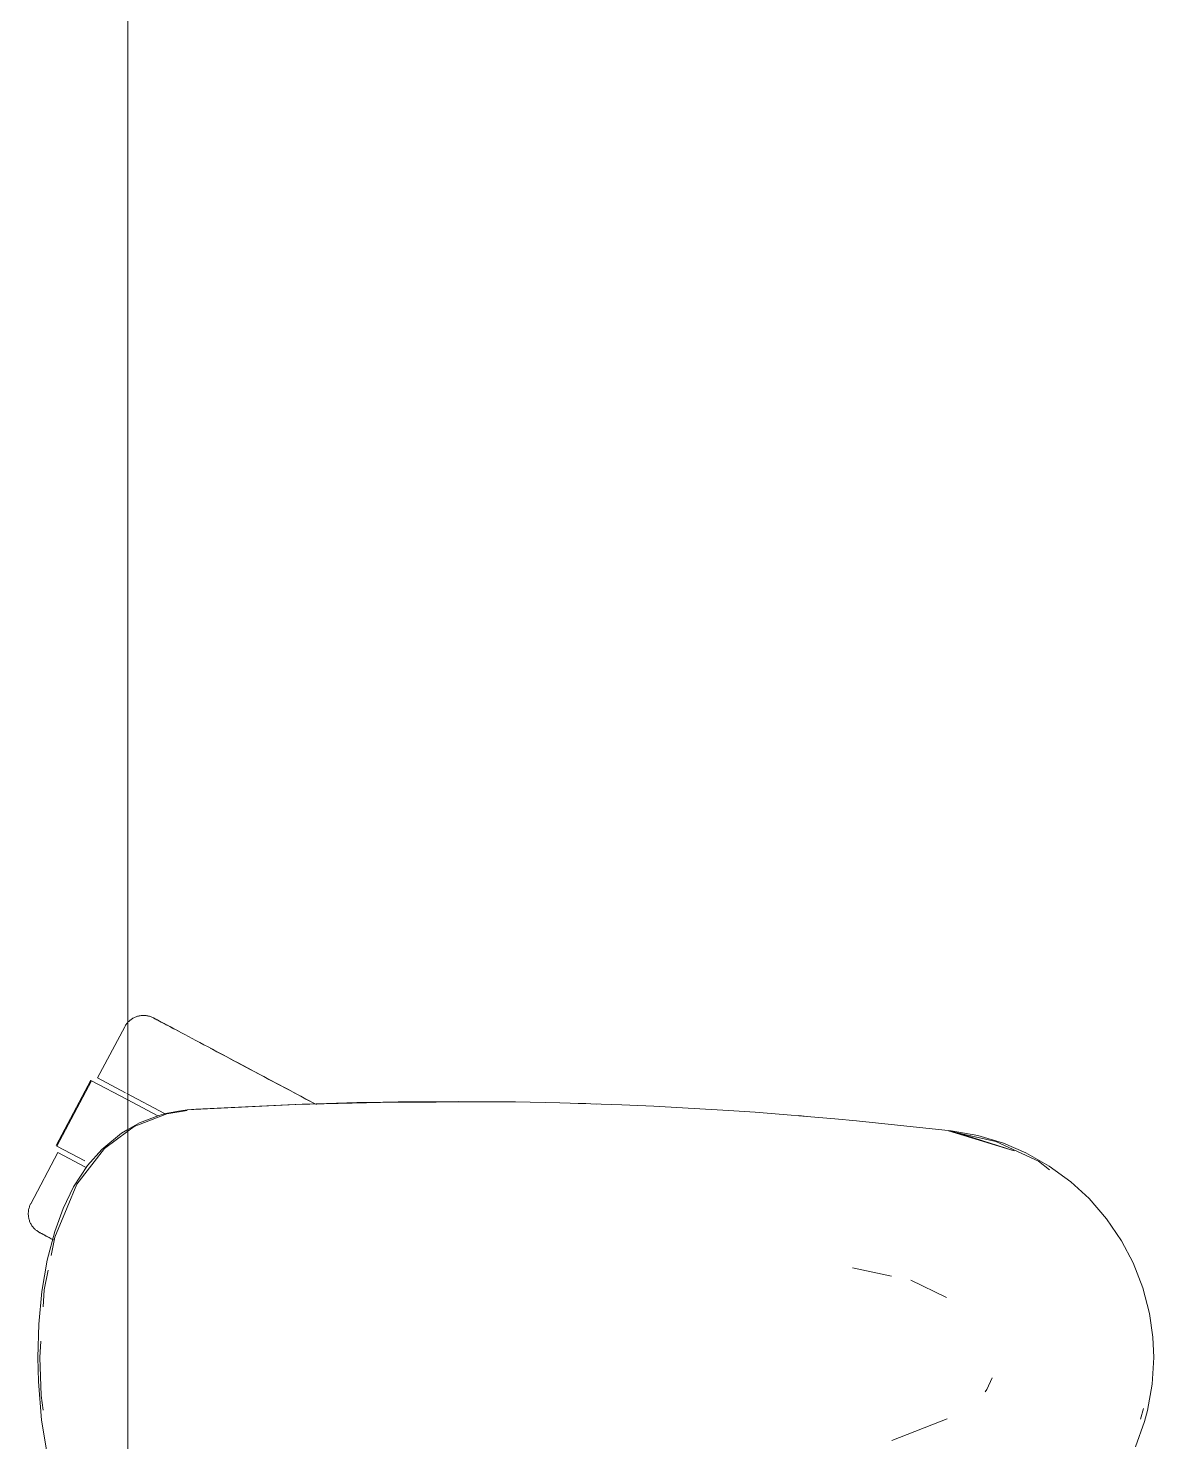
# Model space of a CAD drawing. Header units: millimetres. Extents: x 155927 to 295199, y -4084 to 97293.
# Drawn here: x 218937.6 to 219150.8, y 18696 to 18963.5 of the extents above; entities that cross this region are included whole.
import ezdxf

# ---------------------------------------------------------------- set-up
doc = ezdxf.new("R2010")
doc.units = ezdxf.units.MM
doc.header["$MEASUREMENT"] = 0
doc.layers.add('G-IMPT', color=8, linetype='CONTINUOUS', lineweight=9)
doc.layers.add('I-FURN', color=8, linetype='CONTINUOUS', lineweight=9)

msp = doc.modelspace()

# ---------------------------------------------------------------- linework, layer by layer
at = {"layer": 'G-IMPT'}
for p, q in [((218989.49, 18759.86), (218967.71, 18758.78)), ((218988.28, 18759.82), (218967.71, 18758.78)), ((218989.49, 18759.86), (218969.31, 18758.89)), ((219009.68, 18760.33), (218988.28, 18759.82)), ((218999.85, 18760.17), (218988.28, 18759.82)), ((218988.28, 18759.82), (218989.49, 18759.86)), ((219009.68, 18760.33), (218989.49, 18759.86)), ((218999.85, 18760.17), (219019.07, 18760.37)), ((219009.68, 18760.33), (218999.85, 18760.17)), ((219029.86, 18760.28), (218999.85, 18760.17)), ((219007.64, 18760.31), (219005.73, 18760.24)), ((219009.68, 18760.29), (219007.64, 18760.31)), ((219029.86, 18760.28), (219009.68, 18760.33)), ((219029.86, 18760.28), (219019.07, 18760.37)), ((219029.86, 18760.28), (219038.28, 18760.12)), ((219050.04, 18759.73), (219038.28, 18760.12)), ((219043.22, 18759.98), (219041.72, 18759.99)), ((219045.15, 18759.87), (219043.22, 18759.98)), ((218963.84, 18758.06), (218957.65, 18755.65)), ((218958.68, 18756.32), (218962.32, 18757.71)), ((218963.67, 18758.08), (218962.32, 18757.71)), ((218963.67, 18758.08), (218966.06, 18758.52)), ((218963.84, 18758.06), (218967.69, 18758.64)), ((218967.71, 18758.78), (218966.06, 18758.52)), ((218967.71, 18758.78), (218969.31, 18758.89)), ((219050.04, 18759.73), (219056.06, 18759.47)), ((219070.2, 18758.66), (219056.06, 18759.47)), ((219075.29, 18758.34), (219070.2, 18758.66)), ((219075.29, 18758.34), (219090.35, 18757.09)), ((219083.48, 18757.69), (219085.15, 18757.52)), ((218956.44, 18754.75), (218952.02, 18751.48)), ((218956.44, 18755.04), (218955.25, 18754.36)), ((218958.68, 18756.32), (218956.44, 18755.04)), ((218957.65, 18755.65), (218956.44, 18754.75)), ((219090.35, 18757.09), (219094.48, 18756.74)), ((219094.48, 18756.74), (219112.4, 18754.84)), ((219111.89, 18754.84), (219124.35, 18751.01)), ((219111.89, 18754.84), (219115.21, 18753.92)), ((219112.4, 18754.84), (219117.45, 18753.94)), ((219120.86, 18752.8), (219112.46, 18754.71)), ((218955.25, 18754.36), (218951.51, 18751.28)), ((219124.35, 18751.01), (219115.21, 18753.92)), ((219122.31, 18752.48), (219117.45, 18753.94)), ((219120.86, 18752.8), (219128.93, 18749.06)), ((219126.55, 18750.67), (219122.31, 18752.48)), ((218952.02, 18751.48), (218946.81, 18744.69)), ((218948.84, 18748.24), (218951.51, 18751.28)), ((219126.55, 18750.67), (219130.99, 18748.15)), ((218946.18, 18744.2), (218948.84, 18748.24)), ((219131.03, 18747.46), (219128.93, 18749.06)), ((219135.08, 18745.16), (219130.99, 18748.15)), ((218946.18, 18744.2), (218944.2, 18740.12)), ((218946.81, 18744.69), (218944.97, 18740.3)), ((219135.08, 18745.16), (219138.51, 18741.99)), ((219141.83, 18738.16), (219138.51, 18741.99)), ((218942.61, 18735.79), (218944.2, 18740.12)), ((218942.64, 18734.68), (218944.97, 18740.3)), ((218942.61, 18735.79), (218941.19, 18730.31)), ((219144.67, 18733.99), (219141.83, 18738.16)), ((218942.64, 18734.68), (218941.93, 18731.21)), ((219144.67, 18733.99), (219146.85, 18729.83)), ((218940.19, 18724.38), (218941.19, 18730.31)), ((218941.37, 18728.46), (218940.6, 18724.71)), ((219093.69, 18728.87), (219101.12, 18727.3)), ((219146.85, 18729.83), (219148.69, 18725.12)), ((219111.52, 18723.27), (219104.74, 18726.53)), ((219149.95, 18720.25), (219148.69, 18725.12)), ((218940.19, 18724.38), (218939.62, 18718.23)), ((218940.6, 18724.71), (218940.4, 18721.51)), ((219149.95, 18720.25), (219150.6, 18715.74)), ((218939.44, 18711.89), (218939.62, 18718.23)), ((218940, 18715), (218939.81, 18711.89)), ((219150.77, 18711.89), (219150.6, 18715.74)), ((218939.53, 18707.38), (218939.44, 18711.89)), ((218940.04, 18704.72), (218939.81, 18711.89)), ((219150.77, 18711.89), (219150.47, 18706.85)), ((218939.53, 18707.38), (218940.1, 18700.07)), ((219120.15, 18708.06), (219119.14, 18705.84)), ((219150.47, 18706.85), (219149.59, 18701.9)), ((218940.04, 18704.72), (218940.44, 18701.94)), ((219119.14, 18705.84), (219118.84, 18705.39)), ((219148.23, 18700.21), (219148.85, 18702.24)), ((219149.59, 18701.9), (219149.03, 18699.77)), ((218941.22, 18693.3), (218940.1, 18700.07)), ((219101.19, 18696.17), (219111.61, 18700.31)), ((219147.32, 18695), (219149.03, 18699.77))]:
    msp.add_line(p, q, dxfattribs=at)
at = {"layer": 'I-FURN'}
for p, q in [((218956.44, 17874.09), (218956.44, 19874.09)), ((218956.44, 19874.09), (218956.44, 17874.09)), ((218956.9, 18775.76), (218957.02, 18775.85)), ((218957.02, 18775.85), (218957.15, 18775.95)), ((218957.15, 18775.95), (218957.29, 18776.04)), ((218957.29, 18776.04), (218957.43, 18776.12)), ((218957.43, 18776.12), (218957.57, 18776.2)), ((218957.57, 18776.2), (218957.71, 18776.27)), ((218957.71, 18776.27), (218957.86, 18776.34)), ((218957.86, 18776.34), (218958.01, 18776.4)), ((218958.01, 18776.4), (218958.16, 18776.45)), ((218958.16, 18776.45), (218958.31, 18776.5)), ((218958.31, 18776.5), (218958.47, 18776.54)), ((218958.47, 18776.54), (218958.63, 18776.58)), ((218958.63, 18776.58), (218958.79, 18776.6)), ((218958.79, 18776.6), (218958.95, 18776.63)), ((218958.95, 18776.63), (218959.11, 18776.64)), ((218959.11, 18776.64), (218959.27, 18776.65)), ((218959.27, 18776.65), (218959.43, 18776.66)), ((218959.43, 18776.66), (218959.59, 18776.65)), ((218959.59, 18776.65), (218959.75, 18776.64)), ((218959.75, 18776.64), (218959.91, 18776.63)), ((218959.91, 18776.63), (218960.07, 18776.61)), ((218960.07, 18776.61), (218960.23, 18776.58)), ((218960.23, 18776.58), (218960.39, 18776.54)), ((218960.39, 18776.54), (218960.54, 18776.5)), ((218960.54, 18776.5), (218960.7, 18776.46)), ((218960.7, 18776.46), (218960.85, 18776.4)), ((218960.85, 18776.4), (218961, 18776.34)), ((218961, 18776.34), (218961.14, 18776.28)), ((218961.14, 18776.28), (218961.29, 18776.21)), ((218961.29, 18776.21), (218961.33, 18776.19)), ((218961.33, 18776.19), (218961.35, 18776.17)), ((218961.33, 18776.18), (218961.33, 18776.19)), ((218961.38, 18776.16), (218961.33, 18776.18)), ((218961.35, 18776.17), (218961.41, 18776.14)), ((218961.46, 18776.12), (218961.38, 18776.16)), ((218961.41, 18776.14), (218961.51, 18776.09)), ((218961.58, 18776.05), (218961.46, 18776.12)), ((218961.51, 18776.09), (218961.65, 18776.01)), ((218961.74, 18775.97), (218961.58, 18776.05)), ((218961.65, 18776.01), (218961.83, 18775.92)), ((218961.94, 18775.86), (218961.74, 18775.97)), ((218961.83, 18775.92), (218962.05, 18775.8)), ((218962.18, 18775.73), (218961.94, 18775.86)), ((218955.88, 18774.52), (218950.73, 18764.83)), ((218955.88, 18774.52), (218955.96, 18774.66)), ((218955.96, 18774.66), (218956.04, 18774.8)), ((218956.04, 18774.8), (218956.13, 18774.93)), ((218956.13, 18774.93), (218956.22, 18775.06)), ((218956.22, 18775.06), (218956.32, 18775.19)), ((218956.32, 18775.19), (218956.43, 18775.31)), ((218956.43, 18775.31), (218956.54, 18775.43)), ((218956.54, 18775.43), (218956.65, 18775.54)), ((218956.65, 18775.54), (218956.77, 18775.65)), ((218956.77, 18775.65), (218956.9, 18775.76)), ((218962.05, 18775.8), (218962.31, 18775.66)), ((218962.46, 18775.58), (218962.18, 18775.73)), ((218962.31, 18775.66), (218962.6, 18775.51)), ((218962.78, 18775.41), (218962.46, 18775.58)), ((218962.6, 18775.51), (218962.94, 18775.33)), ((218963.14, 18775.22), (218962.78, 18775.41)), ((218962.94, 18775.33), (218963.31, 18775.13)), ((218963.53, 18775.02), (218963.14, 18775.22)), ((218963.31, 18775.13), (218963.72, 18774.91)), ((218963.96, 18774.79), (218963.53, 18775.02)), ((218963.72, 18774.91), (218964.17, 18774.67)), ((218964.42, 18774.54), (218963.96, 18774.79)), ((218964.17, 18774.67), (218964.65, 18774.42)), ((218964.93, 18774.27), (218964.42, 18774.54)), ((218964.65, 18774.42), (218965.17, 18774.14)), ((218965.46, 18773.99), (218964.93, 18774.27)), ((218965.17, 18774.14), (218965.72, 18773.85)), ((218966.03, 18773.69), (218965.46, 18773.99)), ((218965.72, 18773.85), (218966.3, 18773.54)), ((218966.63, 18773.37), (218966.03, 18773.69)), ((218967.27, 18773.03), (218966.63, 18773.37)), ((218967.93, 18772.68), (218967.27, 18773.03)), ((218968.62, 18772.31), (218967.93, 18772.68)), ((218969.35, 18771.92), (218968.62, 18772.31)), ((218970.1, 18771.52), (218969.35, 18771.92)), ((218970.87, 18771.11), (218970.1, 18771.52)), ((218971.67, 18770.69), (218970.87, 18771.11)), ((218972.5, 18770.25), (218971.67, 18770.69)), ((218972.05, 18770.49), (218972.88, 18770.04)), ((218973.34, 18769.8), (218972.5, 18770.25)), ((218972.88, 18770.04), (218973.74, 18769.59)), ((218974.21, 18769.34), (218973.34, 18769.8)), ((218973.74, 18769.59), (218974.62, 18769.12)), ((218975.1, 18768.86), (218974.21, 18769.34)), ((218974.62, 18769.12), (218975.51, 18768.64)), ((218976, 18768.38), (218975.1, 18768.86)), ((218975.51, 18768.64), (218976.43, 18768.16)), ((218976.93, 18767.89), (218976, 18768.38)), ((218976.43, 18768.16), (218977.36, 18767.66)), ((218977.86, 18767.39), (218976.93, 18767.89)), ((218977.36, 18767.66), (218978.3, 18767.16)), ((218978.82, 18766.89), (218977.86, 18767.39)), ((218978.3, 18767.16), (218979.26, 18766.65)), ((218979.78, 18766.37), (218978.82, 18766.89)), ((218979.26, 18766.65), (218980.23, 18766.14)), ((218980.75, 18765.86), (218979.78, 18766.37)), ((218980.23, 18766.14), (218981.21, 18765.62)), ((218981.74, 18765.33), (218980.75, 18765.86)), ((218981.21, 18765.62), (218982.19, 18765.09)), ((218982.73, 18764.81), (218981.74, 18765.33)), ((218949.43, 18764.39), (218942.86, 18752.03)), ((218943.03, 18751.94), (218949.6, 18764.3)), ((218949.6, 18764.3), (218956.3, 18760.74)), ((218956.01, 18762.02), (218950.73, 18764.83)), ((218982.19, 18765.09), (218983.19, 18764.56)), ((218983.73, 18764.28), (218982.73, 18764.81)), ((218983.19, 18764.56), (218984.19, 18764.03)), ((218984.73, 18763.74), (218983.73, 18764.28)), ((218984.19, 18764.03), (218985.19, 18763.5)), ((218985.73, 18763.21), (218984.73, 18763.74)), ((218985.19, 18763.5), (218986.19, 18762.96)), ((218986.74, 18762.68), (218985.73, 18763.21)), ((218986.19, 18762.96), (218987.2, 18762.43)), ((218987.74, 18762.14), (218986.74, 18762.68)), ((218963.39, 18758.1), (218956.25, 18761.9)), ((218956.3, 18760.74), (218962.11, 18757.65)), ((218987.2, 18762.43), (218988.2, 18761.9)), ((218988.74, 18761.61), (218987.74, 18762.14)), ((218988.2, 18761.9), (218989.2, 18761.36)), ((218989.74, 18761.08), (218988.74, 18761.61)), ((218989.2, 18761.36), (218990.2, 18760.83)), ((218990.74, 18760.55), (218989.74, 18761.08)), ((218990.2, 18760.83), (218991.19, 18760.31)), ((218991.72, 18760.02), (218990.74, 18760.55)), ((218991.19, 18760.31), (218992.18, 18759.78)), ((218948.32, 18749.12), (218943.03, 18751.94)), ((218943.22, 18750.71), (218938.07, 18741.02)), ((218948.41, 18747.95), (218943.22, 18750.71)), ((218937.59, 18739.12), (218937.6, 18739.28)), ((218937.6, 18738.96), (218937.59, 18739.12)), ((218937.6, 18739.28), (218937.61, 18739.44)), ((218937.61, 18738.8), (218937.6, 18738.96)), ((218937.61, 18739.44), (218937.62, 18739.6)), ((218937.62, 18738.64), (218937.61, 18738.8)), ((218937.62, 18739.6), (218937.64, 18739.76)), ((218937.65, 18738.48), (218937.62, 18738.64)), ((218937.64, 18739.76), (218937.67, 18739.92)), ((218937.68, 18738.32), (218937.65, 18738.48)), ((218937.67, 18739.92), (218937.71, 18740.08)), ((218937.71, 18740.08), (218937.75, 18740.23)), ((218937.75, 18740.23), (218937.8, 18740.39)), ((218937.8, 18740.39), (218937.85, 18740.54)), ((218937.85, 18740.54), (218937.91, 18740.69)), ((218937.91, 18740.69), (218937.97, 18740.84)), ((218937.97, 18740.84), (218938.05, 18740.98)), ((218938.05, 18740.98), (218938.07, 18741.02)), ((218937.71, 18738.16), (218937.68, 18738.32)), ((218937.75, 18738.01), (218937.71, 18738.16)), ((218937.8, 18737.85), (218937.75, 18738.01)), ((218937.86, 18737.7), (218937.8, 18737.85)), ((218937.92, 18737.55), (218937.86, 18737.7)), ((218937.98, 18737.4), (218937.92, 18737.55)), ((218938.05, 18737.26), (218937.98, 18737.4)), ((218938.13, 18737.12), (218938.05, 18737.26)), ((218938.21, 18736.98), (218938.13, 18737.12)), ((218938.3, 18736.85), (218938.21, 18736.98)), ((218938.4, 18736.71), (218938.3, 18736.85)), ((218938.5, 18736.59), (218938.4, 18736.71)), ((218938.6, 18736.46), (218938.5, 18736.59)), ((218938.71, 18736.35), (218938.6, 18736.46)), ((218938.82, 18736.23), (218938.71, 18736.35)), ((218938.94, 18736.12), (218938.82, 18736.23)), ((218939.06, 18736.02), (218938.94, 18736.12)), ((218939.19, 18735.92), (218939.06, 18736.02)), ((218939.32, 18735.82), (218939.19, 18735.92)), ((218939.45, 18735.73), (218939.32, 18735.82)), ((218939.59, 18735.65), (218939.45, 18735.73)), ((218939.73, 18735.57), (218939.59, 18735.65)), ((218939.74, 18735.57), (218939.73, 18735.57)), ((218939.73, 18735.57), (218939.75, 18735.56)), ((218939.78, 18735.54), (218939.74, 18735.57)), ((218939.75, 18735.56), (218939.81, 18735.53)), ((218939.86, 18735.5), (218939.78, 18735.54)), ((218939.81, 18735.53), (218939.91, 18735.47)), ((218939.98, 18735.44), (218939.86, 18735.5)), ((218939.91, 18735.47), (218940.05, 18735.4)), ((218940.15, 18735.35), (218939.98, 18735.44)), ((218940.05, 18735.4), (218940.23, 18735.3)), ((218940.35, 18735.24), (218940.15, 18735.35)), ((218940.23, 18735.3), (218940.45, 18735.19)), ((218940.59, 18735.12), (218940.35, 18735.24)), ((218940.45, 18735.19), (218940.71, 18735.05)), ((218940.87, 18734.97), (218940.59, 18735.12)), ((218940.71, 18735.05), (218941.01, 18734.89)), ((218941.18, 18734.8), (218940.87, 18734.97)), ((218941.01, 18734.89), (218941.34, 18734.71)), ((218941.54, 18734.61), (218941.18, 18734.8)), ((218941.34, 18734.71), (218941.72, 18734.51)), ((218941.93, 18734.4), (218941.54, 18734.61)), ((218941.72, 18734.51), (218942.13, 18734.3)), ((218942.36, 18734.17), (218941.93, 18734.4))]:
    msp.add_line(p, q, dxfattribs=at)

doc.saveas('drawing.dxf')
